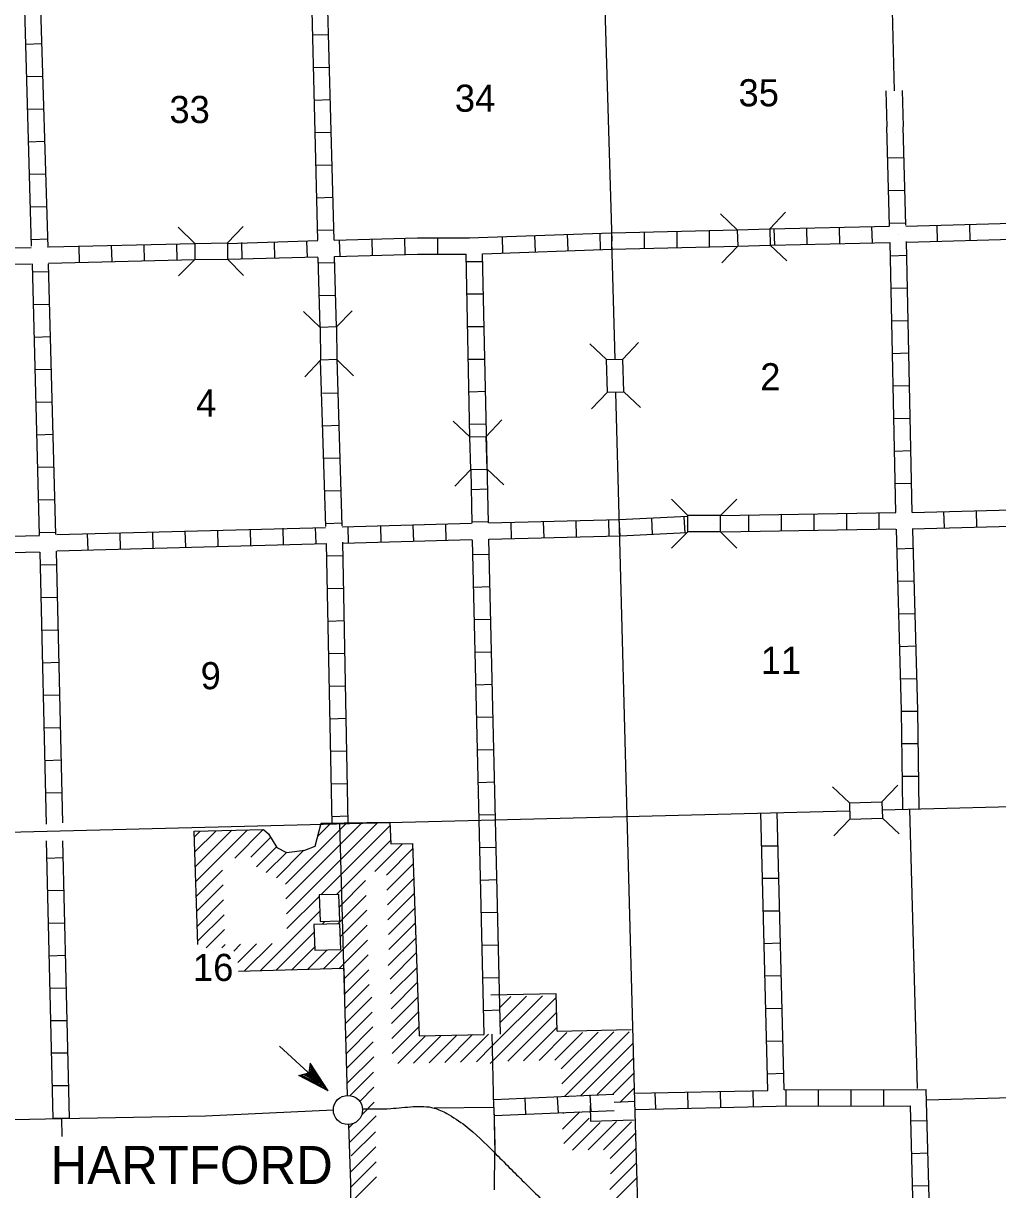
# Model space of a CAD drawing. Extents: x 2295 to 2436151, y 180 to 16158615.
# Drawn here: x 2176984 to 2194931, y 15854525 to 15876017 of the extents above; entities that cross this region are included whole.
import ezdxf

# ---------------------------------------------------------------- set-up
doc = ezdxf.new("R2010")
doc.units = 0
for name, color, linetype in [('L11', 7, 'Continuous'), ('L13', 7, 'Continuous'), ('L14', 7, 'Continuous'), ('L16', 7, 'Continuous'), ('L18', 7, 'Continuous'), ('L28', 7, 'Continuous'), ('L3', 7, 'Continuous'), ('L4', 7, 'Continuous'), ('L5', 7, 'Continuous'), ('L8', 7, 'Continuous')]:
    doc.layers.add(name, color=color, linetype=linetype)

msp = doc.modelspace()

# ---------------------------------------------------------------- linework, layer by layer
at = {"layer": 'L11'}
for p, q in [((2192873, 15874771), (2192889, 15874110)), ((2193173, 15874778), (2193189, 15874117))]:
    msp.add_line(p, q, dxfattribs=at)
at = {"layer": 'L13'}
for p, q in [((2192960, 15877407), (2193023, 15874774)), ((2193304, 15861537), (2193450, 15856388)), ((2193625, 15856180), (2195941, 15856246)), ((2177684, 15855838), (2177692, 15855505))]:
    msp.add_line(p, q, dxfattribs=at)
at = {"layer": 'L16'}
for p, q in [((2181811, 15860156), (2182928, 15861273)), ((2181821, 15859883), (2183227, 15861289)), ((2181830, 15859609), (2183513, 15861292)), ((2182358, 15860858), (2182470, 15861279)), ((2182404, 15861032), (2182638, 15861265)), ((2182462, 15859959), (2183739, 15861236)), ((2182470, 15861279), (2183737, 15861295)), ((2182474, 15861261), (2183737, 15861295)), ((2183737, 15861295), (2183753, 15860897)), ((2180129, 15861130), (2181409, 15861163)), ((2180200, 15859046), (2180129, 15861130)), ((2180133, 15861023), (2180242, 15861133)), ((2180142, 15860750), (2180533, 15861140)), ((2180151, 15860476), (2180823, 15861148)), ((2180161, 15860203), (2181114, 15861156)), ((2180878, 15860637), (2181404, 15861163)), ((2181175, 15860651), (2181539, 15861016)), ((2181409, 15861163), (2181498, 15861084)), ((2181498, 15861084), (2181651, 15860830)), ((2182753, 15859966), (2183750, 15860964)), ((2181281, 15860474), (2181641, 15860834)), ((2181457, 15860368), (2181830, 15860741)), ((2181646, 15860274), (2182151, 15860779)), ((2181651, 15860830), (2181831, 15860740)), ((2181831, 15860740), (2182170, 15860781)), ((2182170, 15860781), (2182358, 15860858)), ((2183459, 15860390), (2183971, 15860901)), ((2183672, 15860320), (2184155, 15860803)), ((2183753, 15860897), (2184152, 15860905)), ((2184152, 15860905), (2184275, 15857361)), ((2183681, 15860046), (2184163, 15860528)), ((2180170, 15859929), (2180654, 15860413)), ((2180179, 15859656), (2180663, 15860140)), ((2182805, 15859736), (2183289, 15860220)), ((2183691, 15859773), (2184173, 15860255)), ((2181839, 15859336), (2182433, 15859930)), ((2182797, 15859967), (2182432, 15859958)), ((2182432, 15859958), (2182449, 15859468)), ((2182778, 15859426), (2183298, 15859946)), ((2182814, 15859478), (2182797, 15859967)), ((2183700, 15859499), (2184182, 15859982)), ((2180189, 15859382), (2180673, 15859866)), ((2182824, 15859189), (2183308, 15859673)), ((2183710, 15859226), (2184192, 15859708)), ((2180198, 15859109), (2180682, 15859592)), ((2181344, 15858558), (2182443, 15859656)), ((2182449, 15859468), (2182814, 15859478)), ((2182487, 15859418), (2182540, 15859470)), ((2180351, 15858979), (2180691, 15859319)), ((2181635, 15858565), (2182342, 15859272)), ((2182816, 15859427), (2182337, 15859414)), ((2182337, 15859414), (2182353, 15858939)), ((2182506, 15858588), (2183317, 15859399)), ((2182832, 15858952), (2182816, 15859427)), ((2183719, 15858953), (2184202, 15859435)), ((2180639, 15858983), (2180700, 15859045)), ((2180860, 15858922), (2180986, 15859049)), ((2180935, 15858714), (2181277, 15859056)), ((2181054, 15858550), (2181567, 15859064)), ((2182796, 15858596), (2183326, 15859126)), ((2183706, 15858657), (2184211, 15859162)), ((2181925, 15858573), (2182351, 15858999)), ((2182216, 15858581), (2182580, 15858945)), ((2182353, 15858939), (2182832, 15858952)), ((2182895, 15858411), (2183336, 15858852)), ((2183738, 15858406), (2184221, 15858889)), ((2182890, 15858598), (2180947, 15858547)), ((2182904, 15858091), (2182893, 15858600)), ((2183748, 15858133), (2184230, 15858616)), ((2182903, 15858137), (2183345, 15858579)), ((2182911, 15857862), (2183354, 15858305)), ((2183757, 15857859), (2184240, 15858342)), ((2182919, 15857587), (2183405, 15858073)), ((2183768, 15857588), (2184258, 15858077)), ((2185581, 15856852), (2186797, 15858069)), ((2186801, 15858136), (2185596, 15858111)), ((2185627, 15857181), (2186544, 15858099)), ((2185761, 15857881), (2185966, 15858086)), ((2185767, 15857604), (2186255, 15858092)), ((2186815, 15857447), (2186801, 15858136)), ((2182927, 15857312), (2183411, 15857796)), ((2183774, 15857310), (2184264, 15857800)), ((2185906, 15856894), (2186803, 15857791)), ((2182935, 15857037), (2183421, 15857523)), ((2183780, 15857033), (2184270, 15857523)), ((2186194, 15856900), (2186809, 15857514)), ((2183882, 15856852), (2184392, 15857363)), ((2184170, 15856859), (2184681, 15857369)), ((2184275, 15857361), (2185472, 15857386)), ((2184460, 15856865), (2184971, 15857375)), ((2184749, 15856871), (2185260, 15857382)), ((2185039, 15856877), (2185550, 15857388)), ((2186483, 15856905), (2186997, 15857419)), ((2186771, 15856910), (2187284, 15857424)), ((2186815, 15857447), (2188181, 15857475)), ((2186893, 15856750), (2187571, 15857428)), ((2186902, 15856476), (2187858, 15857432)), ((2186957, 15856248), (2188145, 15857436)), ((2182943, 15856762), (2183429, 15857248)), ((2185328, 15856883), (2185627, 15857182)), ((2187253, 15856261), (2188223, 15857232)), ((2182951, 15856487), (2183437, 15856973)), ((2187556, 15856282), (2188227, 15856953)), ((2183007, 15856260), (2183436, 15856689)), ((2187845, 15856287), (2188235, 15856677)), ((2183181, 15856152), (2183442, 15856412)), ((2187983, 15856143), (2188242, 15856402)), ((2183216, 15855904), (2183448, 15856136)), ((2187424, 15856078), (2187430, 15855790)), ((2182992, 15855396), (2183483, 15855888)), ((2186915, 15855640), (2187234, 15855959)), ((2186920, 15855928), (2186938, 15855946)), ((2186938, 15855377), (2187407, 15855845)), ((2187430, 15855790), (2188233, 15855815)), ((2182977, 15855664), (2183053, 15855741)), ((2183025, 15855146), (2183468, 15855590)), ((2187097, 15855252), (2187606, 15855761)), ((2187385, 15855257), (2187908, 15855779)), ((2187673, 15855262), (2188185, 15855773)), ((2187796, 15855102), (2188264, 15855570)), ((2183006, 15854844), (2183475, 15855313)), ((2187797, 15854820), (2188265, 15855287)), ((2183011, 15854566), (2183482, 15855037)), ((2187789, 15854529), (2188279, 15855019)), ((2183012, 15854284), (2183489, 15854761)), ((2187802, 15854260), (2188286, 15854744))]:
    msp.add_line(p, q, dxfattribs=at)
msp.add_circle((2182963, 15855994), 269, dxfattribs=at)
at = {"layer": 'L18'}
for p, q in [((2190133, 15872213), (2189825, 15872505)), ((2190733, 15872230), (2191025, 15872538)), ((2180142, 15871963), (2179833, 15872263)), ((2180742, 15871972), (2181033, 15872272)), ((2190133, 15872213), (2190733, 15872230)), ((2190133, 15872213), (2190142, 15871913)), ((2190733, 15872230), (2190742, 15871930)), ((2180142, 15871963), (2180742, 15871972)), ((2180142, 15871963), (2180142, 15871663)), ((2180742, 15871972), (2180742, 15871672)), ((2190142, 15871913), (2190742, 15871930)), ((2190742, 15871930), (2191050, 15871638)), ((2190142, 15871913), (2189850, 15871605)), ((2180142, 15871663), (2179842, 15871363)), ((2180142, 15871663), (2180742, 15871672)), ((2180742, 15871672), (2181042, 15871372)), ((2182450, 15870413), (2182142, 15870705)), ((2182750, 15870422), (2183042, 15870722)), ((2182750, 15870422), (2182450, 15870413)), ((2182450, 15870413), (2182458, 15869813)), ((2182750, 15870422), (2182758, 15869822)), ((2187725, 15869822), (2187417, 15870113)), ((2188025, 15869830), (2188317, 15870138)), ((2182458, 15869813), (2182167, 15869505)), ((2182758, 15869822), (2182458, 15869813)), ((2182758, 15869822), (2183067, 15869522)), ((2187725, 15869822), (2188025, 15869830)), ((2187742, 15869222), (2187725, 15869822)), ((2188042, 15869230), (2188025, 15869830)), ((2187742, 15869222), (2187450, 15868913)), ((2187742, 15869222), (2188042, 15869230)), ((2188042, 15869230), (2188350, 15868938)), ((2185508, 15868405), (2185800, 15868713)), ((2185208, 15868397), (2184900, 15868688)), ((2185208, 15868397), (2185508, 15868405)), ((2185225, 15867797), (2185208, 15868397)), ((2185525, 15867805), (2185508, 15868405)), ((2185225, 15867797), (2184933, 15867488)), ((2185225, 15867797), (2185525, 15867805)), ((2185525, 15867805), (2185833, 15867513)), ((2189225, 15866947), (2188925, 15867247)), ((2189825, 15866947), (2190125, 15867247)), ((2189225, 15866647), (2189225, 15866947)), ((2189825, 15866947), (2189225, 15866947)), ((2189825, 15866647), (2189825, 15866947)), ((2189225, 15866647), (2188925, 15866347)), ((2189825, 15866647), (2189225, 15866647)), ((2189825, 15866647), (2190125, 15866347)), ((2192200, 15861655), (2191891, 15861946)), ((2192800, 15861672), (2193091, 15861980)), ((2192200, 15861655), (2192800, 15861672)), ((2192200, 15861655), (2192208, 15861355)), ((2192800, 15861672), (2192808, 15861372)), ((2192208, 15861355), (2191916, 15861046)), ((2192208, 15861355), (2192808, 15861372)), ((2192808, 15861372), (2193116, 15861080))]:
    msp.add_line(p, q, dxfattribs=at)
at = {"layer": 'L28'}
for p, q in [((2182600, 15856346), (2181700, 15857171)), ((2182058, 15856630), (2182242, 15856680)), ((2182383, 15856530), (2182183, 15856655)), ((2182300, 15856596), (2182200, 15856663)), ((2182275, 15856621), (2182233, 15856663)), ((2182267, 15856855), (2182242, 15856680)), ((2182333, 15856605), (2182258, 15856688)), ((2182275, 15856655), (2182258, 15856688)), ((2182600, 15856346), (2182267, 15856855)), ((2182400, 15856546), (2182267, 15856721)), ((2182558, 15856396), (2182275, 15856813)), ((2182508, 15856446), (2182275, 15856796)), ((2182450, 15856496), (2182275, 15856755)), ((2182600, 15856346), (2182058, 15856630)), ((2182525, 15856396), (2182100, 15856621)), ((2182483, 15856438), (2182117, 15856630)), ((2182425, 15856488), (2182150, 15856646)), ((2182400, 15856530), (2182283, 15856630)), ((2182367, 15856563), (2182283, 15856630))]:
    msp.add_line(p, q, dxfattribs=at)
at = {"layer": 'L3'}
msp.add_line((2175559, 15855796), (2177684, 15855838), dxfattribs=at)
msp.add_lwpolyline([(2177684, 15855838), (2180342, 15855888), (2182700, 15855996)], dxfattribs=at)
msp.add_spline([(2185661, 15855210), (2186208, 15854663), (2186875, 15854005), (2187408, 15853455), (2188150, 15852646), (2188375, 15852388), (2188842, 15851913), (2189200, 15851546), (2189558, 15851221), (2189867, 15850996), (2190092, 15850896)], degree=3, dxfattribs=at)
at = {"layer": 'L4'}
for p, q in [((2187667, 15877288), (2187825, 15872005)), ((2187883, 15869830), (2187825, 15872005)), ((2187967, 15866722), (2187900, 15869213)), ((2188108, 15861413), (2187967, 15866722)), ((2188250, 15856155), (2188108, 15861413)), ((2182957, 15856264), (2182812, 15861271)), ((2185653, 15856042), (2185622, 15857390)), ((2185653, 15856040), (2184551, 15856030)), ((2185677, 15855195), (2185654, 15856042)), ((2187866, 15856138), (2188253, 15856155)), ((2188325, 15853455), (2188250, 15856155)), ((2182975, 15855721), (2183008, 15854646)), ((2185661, 15855210), (2185658, 15854551)), ((2183008, 15854646), (2183017, 15853880)), ((2185658, 15854551), (2185658, 15854521))]:
    msp.add_line(p, q, dxfattribs=at)
for points in [[(2192804, 15861524), (2196138, 15861609)], [(2175964, 15861097), (2192204, 15861509)]]:
    msp.add_lwpolyline(points, dxfattribs=at)
at = {"layer": 'L5'}
msp.add_spline([(2183233, 15856013), (2183750, 15856021), (2184167, 15856055), (2184550, 15856030), (2184783, 15855930), (2185125, 15855705), (2185661, 15855210)], degree=3, dxfattribs=at)
at = {"layer": 'L8'}
for p, q in [((2182408, 15872022), (2182283, 15876972)), ((2182708, 15872022), (2182575, 15876997)), ((2177134, 15871913), (2176992, 15876847)), ((2177442, 15871888), (2177292, 15876855)), ((2182608, 15875805), (2182308, 15875797)), ((2177325, 15875638), (2177025, 15875630)), ((2182625, 15875205), (2182325, 15875197)), ((2177342, 15875038), (2177042, 15875030)), ((2182642, 15874605), (2182342, 15874597)), ((2177359, 15874438), (2177059, 15874430)), ((2192941, 15872288), (2192888, 15874113)), ((2193241, 15872297), (2193189, 15874113)), ((2182658, 15874005), (2182358, 15873997)), ((2193041, 15874013), (2193041, 15874013)), ((2177375, 15873838), (2177075, 15873830)), ((2193208, 15873538), (2192908, 15873530)), ((2177400, 15873238), (2177100, 15873230)), ((2182667, 15873405), (2182367, 15873397)), ((2182683, 15872805), (2182383, 15872797)), ((2193225, 15872938), (2192925, 15872930)), ((2177417, 15872638), (2177117, 15872630)), ((2193241, 15872280), (2198200, 15872413)), ((2182700, 15872205), (2182400, 15872197)), ((2185192, 15872063), (2187817, 15872155)), ((2187017, 15871830), (2187008, 15872130)), ((2187617, 15871847), (2187608, 15872147)), ((2187825, 15872155), (2190133, 15872213)), ((2187825, 15871855), (2187825, 15872155)), ((2188425, 15871872), (2188425, 15872172)), ((2189025, 15871880), (2189025, 15872180)), ((2189625, 15871897), (2189625, 15872197)), ((2190733, 15872230), (2192941, 15872280)), ((2190825, 15871930), (2190817, 15872230)), ((2191425, 15871938), (2191416, 15872238)), ((2192025, 15871955), (2192016, 15872255)), ((2192625, 15871972), (2192616, 15872272)), ((2193241, 15872338), (2192941, 15872330)), ((2193100, 15872130), (2193100, 15872130)), ((2193825, 15871997), (2193816, 15872297)), ((2194425, 15872013), (2194416, 15872313)), ((2177434, 15872038), (2177134, 15872030)), ((2177459, 15871897), (2180142, 15871963)), ((2178617, 15871630), (2178609, 15871930)), ((2179217, 15871638), (2179209, 15871938)), ((2179817, 15871655), (2179809, 15871955)), ((2180742, 15871963), (2182408, 15872013)), ((2181017, 15871680), (2181008, 15871980)), ((2181617, 15871688), (2181608, 15871988)), ((2182217, 15871705), (2182208, 15872005)), ((2182817, 15871722), (2182808, 15872022)), ((2183417, 15871738), (2183408, 15872038)), ((2184017, 15871755), (2184008, 15872055)), ((2184617, 15871763), (2184617, 15872063)), ((2185817, 15871788), (2185808, 15872088)), ((2186417, 15871805), (2186408, 15872105)), ((2187825, 15872005), (2187825, 15872005)), ((2190750, 15871930), (2192941, 15871980)), ((2193058, 15867005), (2192950, 15871980)), ((2193358, 15867005), (2193250, 15871997)), ((2193258, 15871988), (2198200, 15872122)), ((2172019, 15871760), (2177125, 15871888)), ((2178017, 15871613), (2178009, 15871913)), ((2180742, 15871672), (2182408, 15871713)), ((2182450, 15870413), (2182417, 15871705)), ((2182750, 15870422), (2182717, 15871722)), ((2185208, 15868397), (2185142, 15871763)), ((2185442, 15871772), (2187833, 15871855)), ((2185550, 15866813), (2185442, 15871772)), ((2187825, 15871855), (2190142, 15871913)), ((2193258, 15871738), (2192958, 15871730)), ((2172028, 15871460), (2177125, 15871588)), ((2177284, 15866588), (2177150, 15871588)), ((2177450, 15871597), (2180142, 15871663)), ((2177584, 15866597), (2177450, 15871588)), ((2182717, 15871605), (2182417, 15871597)), ((2185142, 15871630), (2185442, 15871630)), ((2177450, 15871438), (2177150, 15871430)), ((2193266, 15871138), (2192966, 15871130)), ((2182733, 15871005), (2182433, 15870997)), ((2185158, 15871030), (2185458, 15871030)), ((2177467, 15870838), (2177167, 15870830)), ((2185167, 15870430), (2185467, 15870430)), ((2193283, 15870538), (2192983, 15870530)), ((2177484, 15870238), (2177184, 15870230)), ((2182558, 15866747), (2182458, 15869813)), ((2182858, 15866755), (2182767, 15869838)), ((2185183, 15869830), (2185483, 15869830)), ((2193291, 15869938), (2192991, 15869930)), ((2177500, 15869638), (2177200, 15869630)), ((2193308, 15869338), (2193008, 15869330)), ((2182792, 15869205), (2182492, 15869197)), ((2185200, 15869230), (2185500, 15869238)), ((2177517, 15869038), (2177217, 15869030)), ((2193316, 15868738), (2193016, 15868730)), ((2182808, 15868605), (2182508, 15868597)), ((2185208, 15868630), (2185508, 15868638)), ((2177534, 15868438), (2177234, 15868430)), ((2193333, 15868138), (2193033, 15868130)), ((2177550, 15867838), (2177250, 15867830)), ((2182825, 15868005), (2182525, 15867997)), ((2185250, 15866805), (2185233, 15867788)), ((2182842, 15867405), (2182542, 15867397)), ((2185242, 15867430), (2185542, 15867438)), ((2193341, 15867538), (2193041, 15867530)), ((2177567, 15867238), (2177267, 15867230)), ((2189825, 15866947), (2193058, 15867005)), ((2191550, 15866680), (2191550, 15866980)), ((2192150, 15866688), (2192150, 15866988)), ((2192750, 15866697), (2192750, 15866997)), ((2193358, 15867005), (2198325, 15867130)), ((2193950, 15866722), (2193941, 15867022)), ((2194550, 15866738), (2194541, 15867038)), ((2182858, 15866805), (2182558, 15866797)), ((2182858, 15866738), (2185242, 15866805)), ((2183575, 15866463), (2183567, 15866763)), ((2184175, 15866472), (2184167, 15866772)), ((2184775, 15866488), (2184767, 15866788)), ((2185250, 15866830), (2185550, 15866838)), ((2185558, 15866813), (2187967, 15866872)), ((2185975, 15866522), (2185967, 15866822)), ((2186575, 15866538), (2186567, 15866838)), ((2187175, 15866555), (2187167, 15866855)), ((2187775, 15866563), (2187767, 15866863)), ((2187958, 15866872), (2189225, 15866938)), ((2187975, 15866572), (2187958, 15866872)), ((2188575, 15866597), (2188558, 15866897)), ((2189175, 15866622), (2189158, 15866922)), ((2189208, 15866772), (2189208, 15866772)), ((2189700, 15866797), (2189700, 15866797)), ((2190350, 15866655), (2190350, 15866955)), ((2190950, 15866663), (2190950, 15866963)), ((2193358, 15866705), (2198333, 15866830)), ((2174776, 15866513), (2177284, 15866580)), ((2177584, 15866638), (2177284, 15866630)), ((2177600, 15866597), (2182550, 15866730)), ((2178175, 15866313), (2178167, 15866605)), ((2178775, 15866330), (2178767, 15866630)), ((2179375, 15866347), (2179367, 15866647)), ((2179975, 15866363), (2179967, 15866663)), ((2180575, 15866380), (2180567, 15866680)), ((2181175, 15866397), (2181167, 15866697)), ((2181775, 15866413), (2181767, 15866713)), ((2182375, 15866430), (2182367, 15866730)), ((2182975, 15866447), (2182967, 15866747)), ((2185558, 15866513), (2187967, 15866572)), ((2187967, 15866722), (2187967, 15866722)), ((2187975, 15866572), (2189208, 15866638)), ((2189842, 15866647), (2193050, 15866705)), ((2177600, 15866297), (2182567, 15866430)), ((2182670, 15861267), (2182567, 15866430)), ((2182867, 15866438), (2185242, 15866505)), ((2182970, 15861275), (2182867, 15866455)), ((2185379, 15861336), (2185258, 15866497)), ((2185679, 15861343), (2185558, 15866513)), ((2193375, 15866338), (2193075, 15866330)), ((2174886, 15866220), (2177284, 15866280)), ((2177409, 15861263), (2177292, 15866272)), ((2177709, 15861288), (2177592, 15866288)), ((2182875, 15866205), (2182575, 15866197)), ((2185267, 15866230), (2185567, 15866238)), ((2177600, 15866038), (2177300, 15866030)), ((2193391, 15865738), (2193091, 15865730)), ((2182883, 15865605), (2182583, 15865597)), ((2185283, 15865630), (2185583, 15865638)), ((2177617, 15865438), (2177317, 15865430)), ((2185300, 15865030), (2185600, 15865038)), ((2193408, 15865138), (2193108, 15865130)), ((2177625, 15864838), (2177325, 15864830)), ((2182900, 15865005), (2182600, 15864997)), ((2182908, 15864405), (2182608, 15864397)), ((2185308, 15864430), (2185608, 15864438)), ((2193425, 15864538), (2193125, 15864530)), ((2177642, 15864238), (2177342, 15864230)), ((2182917, 15863805), (2182617, 15863797)), ((2185325, 15863830), (2185625, 15863838)), ((2193441, 15863938), (2193141, 15863930)), ((2177650, 15863638), (2177350, 15863630)), ((2193458, 15863338), (2193158, 15863338)), ((2182933, 15863205), (2182633, 15863197)), ((2185342, 15863230), (2185642, 15863238)), ((2177667, 15863038), (2177367, 15863030)), ((2193466, 15862738), (2193166, 15862738)), ((2182942, 15862605), (2182642, 15862597)), ((2185350, 15862630), (2185650, 15862638)), ((2177684, 15862438), (2177384, 15862430)), ((2185367, 15862030), (2185667, 15862038)), ((2193475, 15862138), (2193175, 15862138)), ((2177692, 15861838), (2177392, 15861830)), ((2182950, 15862005), (2182650, 15861997)), ((2182967, 15861405), (2182667, 15861397)), ((2185383, 15861430), (2185683, 15861438)), ((2190700, 15856355), (2190571, 15861468)), ((2191000, 15856363), (2190871, 15861475)), ((2185472, 15857386), (2185380, 15861336)), ((2185772, 15857392), (2185680, 15861343)), ((2177534, 15855838), (2177409, 15860955)), ((2177834, 15855846), (2177709, 15860955)), ((2185392, 15860830), (2185692, 15860838)), ((2190592, 15860863), (2190892, 15860863)), ((2177717, 15860638), (2177417, 15860630)), ((2185408, 15860230), (2185708, 15860238)), ((2190600, 15860263), (2190900, 15860263)), ((2177734, 15860038), (2177434, 15860030)), ((2190617, 15859663), (2190917, 15859663)), ((2185425, 15859630), (2185725, 15859638)), ((2177750, 15859438), (2177450, 15859430)), ((2185433, 15859030), (2185733, 15859038)), ((2190633, 15859063), (2190933, 15859071)), ((2177759, 15858838), (2177459, 15858830)), ((2185450, 15858430), (2185750, 15858438)), ((2190650, 15858463), (2190950, 15858471)), ((2177775, 15858238), (2177475, 15858230)), ((2185467, 15857830), (2185767, 15857838)), ((2190658, 15857863), (2190958, 15857871)), ((2177792, 15857638), (2177492, 15857638)), ((2190675, 15857263), (2190975, 15857271)), ((2177809, 15857038), (2177509, 15857038)), ((2190692, 15856663), (2190992, 15856671)), ((2177817, 15856438), (2177517, 15856438)), ((2185650, 15856190), (2187860, 15856288)), ((2186842, 15855938), (2186825, 15856238)), ((2187442, 15855971), (2187425, 15856271)), ((2188246, 15856305), (2190700, 15856355)), ((2188633, 15856013), (2188625, 15856313)), ((2189233, 15856030), (2189225, 15856330)), ((2189833, 15856038), (2189825, 15856338)), ((2190433, 15856055), (2190425, 15856355)), ((2191000, 15856363), (2193616, 15856371)), ((2191033, 15856063), (2191033, 15856363)), ((2191633, 15856063), (2191633, 15856363)), ((2192233, 15856071), (2192233, 15856371)), ((2192833, 15856071), (2192833, 15856371)), ((2193675, 15854146), (2193616, 15856371)), ((2184158, 15856013), (2184158, 15856013)), ((2184550, 15856030), (2184550, 15856030)), ((2185633, 15856038), (2185633, 15856038)), ((2185673, 15855342), (2185654, 15856042)), ((2186242, 15855913), (2186225, 15856213)), ((2188250, 15856155), (2188250, 15856155)), ((2188254, 15856005), (2190850, 15856063)), ((2190850, 15856063), (2193325, 15856071)), ((2193375, 15854146), (2193325, 15856071)), ((2177834, 15855838), (2177534, 15855838)), ((2177684, 15855838), (2177684, 15855838)), ((2185658, 15855890), (2187867, 15855987)), ((2193633, 15855796), (2193333, 15855788)), ((2185675, 15855255), (2185675, 15855255)), ((2193650, 15855196), (2193350, 15855188)), ((2193666, 15854596), (2193366, 15854588))]:
    msp.add_line(p, q, dxfattribs=at)
for points in [[(2182708, 15872022), (2184242, 15872063), (2185200, 15872063)], [(2182717, 15871722), (2184242, 15871763), (2185142, 15871763)], [(2193186, 15861534), (2193158, 15863355), (2193066, 15866697)], [(2193486, 15861542), (2193458, 15863355), (2193366, 15866688)]]:
    msp.add_lwpolyline(points, dxfattribs=at)

# ---------------------------------------------------------------- texts
at = {"layer": 'L14'}
for s, p in [('35', (2190158, 15874488)), ('34', (2184933, 15874388)), ('33', (2179675, 15874180)), ('2', (2190558, 15869255)), ('4', (2180167, 15868772)), ('11', (2190567, 15864030)), ('9', (2180250, 15863747)), ('16', (2180109, 15858371))]:
    msp.add_text(s, height=500, rotation=359.9999, dxfattribs=at).set_placement(p)
at = {"layer": 'L16'}
msp.add_text('HARTFORD', height=700, rotation=359.9999, dxfattribs=at).set_placement((2177484, 15854630))

doc.saveas('drawing.dxf')
